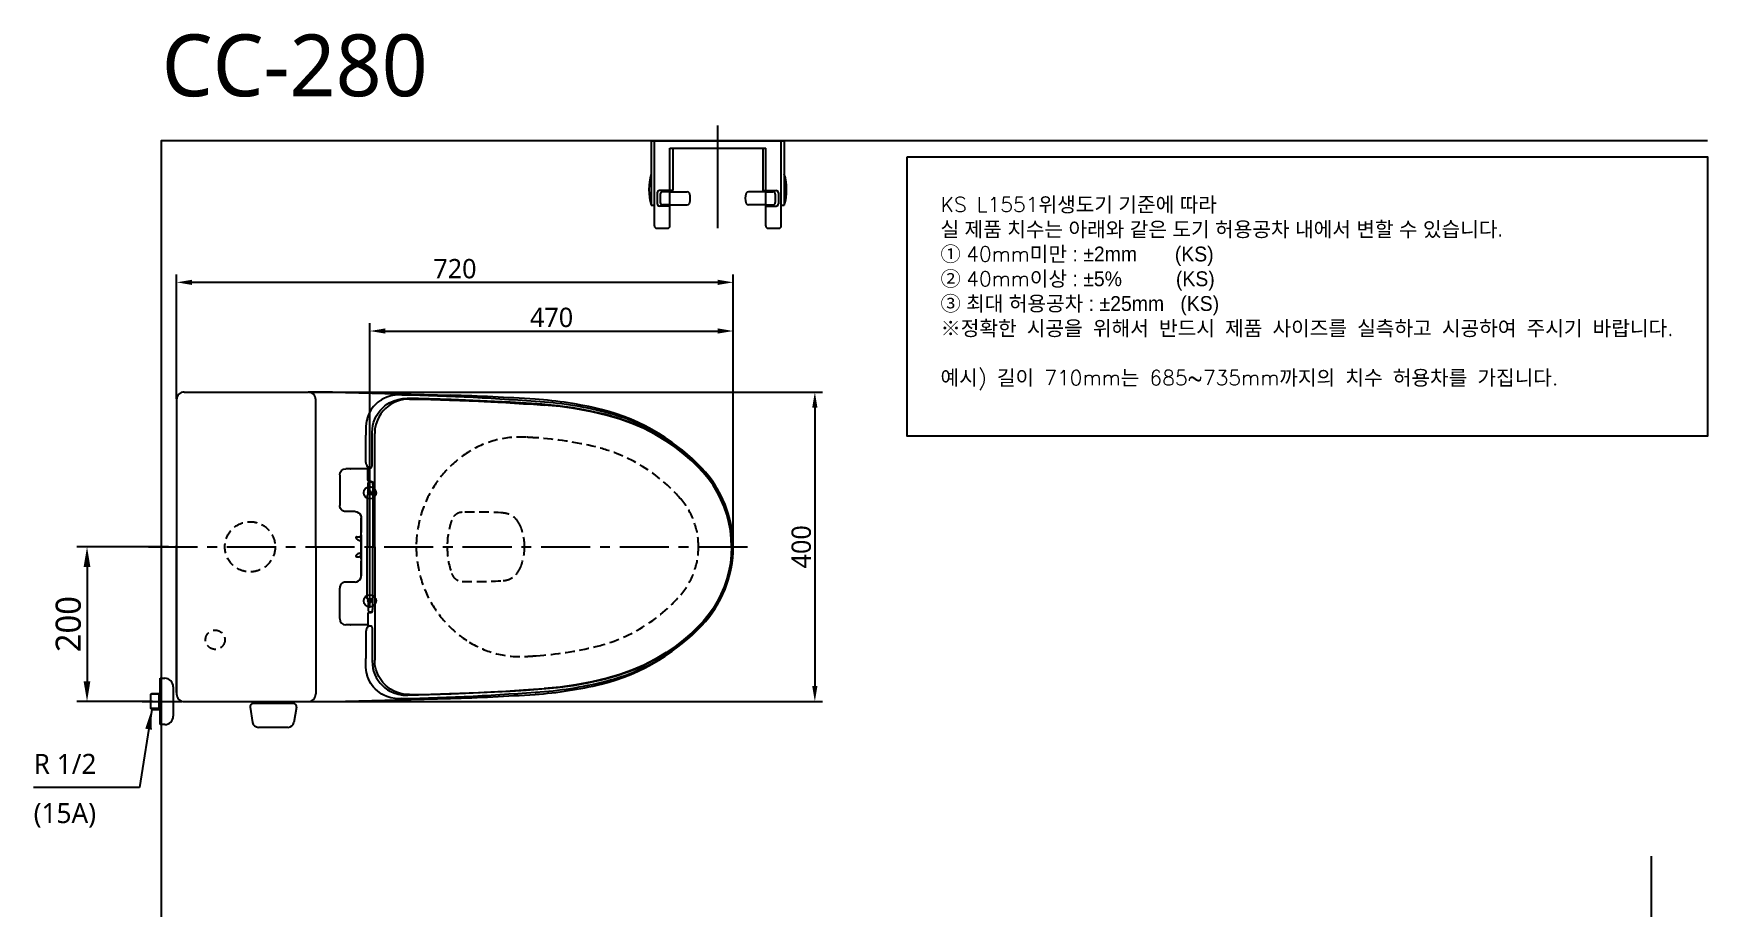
# Model space of a CAD drawing. Header units: millimetres. Extents: x -410 to 1759, y 157 to 2418.
# Drawn here: x -406 to 1759, y 1287 to 2418 of the extents above; entities that cross this region are included whole.
import ezdxf
from ezdxf.lldxf.tags import DXFTag

# ---------------------------------------------------------------- set-up
doc = ezdxf.new("R2010")
doc.units = ezdxf.units.MM
doc.linetypes.add('CENTER', pattern=[50.8, 31.75, -6.35, 6.35, -6.35])
doc.linetypes.add('HIDDEN', pattern=[0.375, 0.25, -0.125])
for name, color, linetype in [('1', 1, 'Continuous'), ('2', 2, 'Continuous'), ('3', 3, 'Continuous'), ('4', 4, 'Continuous'), ('6', 6, 'Continuous'), ('CENTER', 2, 'CENTER'), ('FAUCET', 4, 'Continuous')]:
    doc.layers.add(name, color=color, linetype=linetype)
doc.styles.add('GHS', font='romans', dxfattribs={"bigfont": 'ghs'})
doc.styles.add('ROMANS', font='romans', dxfattribs={"height": 10.144927})
doc.styles.get("Standard").update_dxf_attribs({"font": 'NanumGothic.ttf'})
tags = doc.linetypes.add('DASHED', pattern=[0.75, 0.5, -0.25]).pattern_tags.tags
tags[6:7] = [DXFTag(74, 4), DXFTag(75, 0), DXFTag(340, '0'), DXFTag(46, 1.0), DXFTag(50, 0.0), DXFTag(44, 0.0), DXFTag(45, 0.0)]
tags[4:5] = [DXFTag(74, 4), DXFTag(75, 0), DXFTag(340, '0'), DXFTag(46, 1.0), DXFTag(50, 0.0), DXFTag(44, 0.0), DXFTag(45, 0.0)]
doc.dimstyles.new('ISO-25', dxfattribs={"dimtxt": 20, "dimasz": 20, "dimexe": 3, "dimexo": 1, "dimgap": 5, "dimtad": 1, "dimtoh": 1, "dimdec": 0, "dimtxsty": 'Standard', "dimcen": 0, "dimclrd": 3, "dimclre": 3, "dimclrt": 2, "dimadec": 0, "dimazin": 0, "dimtfac": 1, "dimtdec": 0, "dimtmove": 0, "dimatfit": 3, "dimfxl": 0, "dimarcsym": 0})

# ---------------------------------------------------------------- blocks, each defined once
blk = doc.blocks.new('*D32')
at = {"color": 3, "lineweight": -2}
for p, q in [((-231.1, 1753.8), (-349.4, 1753.8)), ((-336.4, 1727.8), (-336.4, 1579.8)), ((-251.6, 1553.8), (-349.4, 1553.8))]:
    blk.add_line(p, q, dxfattribs=at)
at = {"color": 3}
for points in [[(-340.8, 1727.8), (-332.1, 1727.8), (-336.4, 1753.8)], [(-340.8, 1579.8), (-332.1, 1579.8), (-336.4, 1553.8)]]:
    blk.add_solid(points, dxfattribs=at)
at = {"layer": 'Defpoints', "color": 0}
for p in [(-229.8, 1753.8), (-336.4, 1553.8), (-250.3, 1553.8)]:
    blk.add_point(p, dxfattribs=at)
at = {"color": 2, "insert": (-360.5, 1653.8), "char_height": 32.5, "attachment_point": 5, "rotation": 90}
blk.add_mtext('200', dxfattribs=at)
blk = doc.blocks.new('*D48')
at = {"color": 3, "lineweight": -2}
for p, q in [((29.4, 1676.8), (29.4, 2042.9)), ((499.4, 1754.8), (499.4, 2042.9)), ((49.4, 2032.9), (479.4, 2032.9))]:
    blk.add_line(p, q, dxfattribs=at)
at = {"color": 3}
for points in [[(49.4, 2036.3), (49.4, 2029.6), (29.4, 2032.9)], [(479.4, 2036.3), (479.4, 2029.6), (499.4, 2032.9)]]:
    blk.add_solid(points, dxfattribs=at)
at = {"layer": 'Defpoints', "color": 0}
for p in [(499.4, 2032.9), (499.4, 1753.8), (29.4, 1675.8)]:
    blk.add_point(p, dxfattribs=at)
at = {"color": 2, "insert": (264.4, 2050.4), "char_height": 25, "attachment_point": 5}
blk.add_mtext('470', dxfattribs=at)
blk = doc.blocks.new('*D43')
at = {"layer": '3', "color": 3, "lineweight": -2}
for p, q in [((-220.6, 1945), (-220.6, 2105.9)), ((499.4, 1754.8), (499.4, 2105.9)), ((-200.6, 2095.9), (479.4, 2095.9))]:
    blk.add_line(p, q, dxfattribs=at)
at = {"layer": '3', "color": 3}
for points in [[(-200.6, 2099.2), (-200.6, 2092.5), (-220.6, 2095.9)], [(479.4, 2099.2), (479.4, 2092.5), (499.4, 2095.9)]]:
    blk.add_solid(points, dxfattribs=at)
at = {"layer": 'Defpoints', "color": 0}
for p in [(499.4, 2095.9), (-220.6, 1944), (499.4, 1753.8)]:
    blk.add_point(p, dxfattribs=at)
at = {"layer": '3', "color": 2, "insert": (139.4, 2113.4), "char_height": 25, "attachment_point": 5}
blk.add_mtext('720', dxfattribs=at)
blk = doc.blocks.new('*D45')
at = {"color": 3, "lineweight": -2}
for p, q in [((-49.6, 1954), (614.9, 1954)), ((604.9, 1934), (604.9, 1573.6)), ((-49.6, 1553.6), (614.9, 1553.6))]:
    blk.add_line(p, q, dxfattribs=at)
at = {"color": 3}
for points in [[(601.5, 1934), (608.2, 1934), (604.9, 1954)], [(601.5, 1573.6), (608.2, 1573.6), (604.9, 1553.6)]]:
    blk.add_solid(points, dxfattribs=at)
at = {"layer": 'Defpoints', "color": 0}
for p in [(-50.6, 1954), (-50.6, 1553.6), (604.9, 1553.6)]:
    blk.add_point(p, dxfattribs=at)
at = {"color": 2, "insert": (587.4, 1753.8), "char_height": 25, "attachment_point": 5, "rotation": 90}
blk.add_mtext('400', dxfattribs=at)
blk = doc.blocks.new('A$C4EA44BA1')
at = {"color": 2, "ltscale": 50}
for p, q in [((80.2, 392.7), (80.2, 392.7)), ((33.5, 308.9), (33.5, 341)), ((0, 289.2), (0, 249.9)), ((0, 289.2), (0, 289.2)), ((13.6, 297.4), (8, 297.4)), ((14.4, 297.4), (13.8, 297.3)), ((36.5, 297.4), (14.4, 297.4)), ((36.4, 282.8), (36.4, 296.9)), ((36.9, 298.2), (40.1, 298.4)), ((36.9, 281.5), (41.2, 281.3)), ((38.5, 299), (38.1, 299)), ((38.6, 299), (38.2, 299)), ((35.3, 262.1), (35.3, 196.4)), ((36.5, 265.4), (36.5, 278.6)), ((41.4, 263.7), (38.4, 263.9)), ((42.6, 276.3), (42.6, 196.4)), ((0, 249.9), (0, 249.9)), ((0, 249.9), (0, 249.9)), ((19.7, 241.9), (8, 241.9)), ((19.7, 241.9), (19.7, 241.9)), ((27.7, 234.1), (27.7, 234.1)), ((27.7, 234.1), (27.7, 215)), ((27.7, 212.5), (27.7, 233.9)), ((21, 208.8), (21, 208.7)), ((21, 207.7), (21, 208.7)), ((21.5, 209.3), (25.7, 209.3)), ((27, 207.7), (27, 208.8)), ((27.2, 204.3), (27.2, 204.3)), ((27.7, 207.4), (27.7, 212.5)), ((27.7, 207.4), (27.7, 212.5)), ((27.7, 212), (27.7, 211.9)), ((27.7, 211.9), (27.7, 203.6)), ((27.7, 207.1), (27.7, 211.9)), ((27.7, 206.7), (27.7, 206.4)), ((27.7, 206.4), (27.7, 206.7)), ((27.7, 201.4), (27.7, 206.2)), ((27.7, 203.6), (27.7, 204.3)), ((27.7, 203.4), (27.7, 203.6)), ((27.7, 203.6), (27.7, 203.4)), ((27.7, 202.9), (27.7, 196.4)), ((27.7, 189.9), (27.7, 196.4)), ((35.3, 130.6), (35.3, 196.4)), ((42.6, 116.5), (42.6, 196.4)), ((507.3, 196.4), (506.6, 196.4)), ((21, 185), (21, 184.1)), ((21, 184), (21, 184.1)), ((21.5, 183.5), (25.7, 183.5)), ((27, 185.1), (27, 184)), ((27.2, 188.5), (27.2, 188.5)), ((27.7, 191.4), (27.7, 186.6)), ((27.7, 189.4), (27.7, 189.2)), ((27.7, 189.2), (27.7, 189.4)), ((27.7, 180.9), (27.7, 189.2)), ((27.7, 189.2), (27.7, 188.5)), ((27.7, 186.1), (27.7, 186.4)), ((27.7, 186.4), (27.7, 186.1)), ((27.7, 185.7), (27.7, 180.9)), ((27.7, 185.4), (27.7, 180.3)), ((27.7, 185.4), (27.7, 180.3)), ((27.7, 180.8), (27.7, 180.9)), ((27.7, 180.3), (27.7, 158.9)), ((27.7, 158.7), (27.7, 177.8)), ((27.7, 158.7), (27.7, 158.7)), ((0, 103.6), (0, 142.9)), ((0, 142.9), (0, 142.9)), ((0, 142.9), (0, 142.9)), ((19.7, 150.9), (8, 150.9)), ((19.7, 150.9), (19.7, 150.9)), ((36.4, 110), (36.4, 95.9)), ((36.5, 127.4), (36.5, 114.2)), ((36.9, 111.3), (41.2, 111.5)), ((41.4, 129.1), (38.4, 128.9)), ((0, 103.6), (0, 103.6)), ((13.6, 95.4), (8, 95.4)), ((14.4, 95.4), (13.8, 95.5)), ((36.5, 95.4), (14.4, 95.4)), ((36.9, 94.6), (40.1, 94.4)), ((38.5, 93.8), (38.1, 93.8)), ((38.6, 93.8), (38.2, 93.8)), ((33.5, 83.8), (33.5, 51.8)), ((80.2, 0.1), (80.2, 0.1))]:
    blk.add_line(p, q, dxfattribs=at)
for points in [[(76.5, 392.8), (71.4, 392.6), (66.1, 391.7), (60.8, 390.1), (56.8, 388.3), (54.4, 387)], [(80.2, 392.7), (76.5, 392.8)], [(76.5, 392.8), (76.5, 392.8), (76.5, 392.8)], [(54.4, 387), (52.9, 386), (49.1, 383.3), (45.6, 380), (43.7, 377.9), (42, 375.6), (40.3, 373.2), (38.1, 369.3), (36.3, 364.9), (36, 364.3), (35.8, 363.5), (35.5, 362.6), (35.2, 361.6), (34.9, 360.4), (34.6, 359), (34, 355.8), (33.6, 352), (33.5, 347.6)], [(41.8, 344.3), (42.1, 348.8), (42.7, 353.2), (43.8, 357.4), (45.3, 361.5), (47.2, 365.4), (49.5, 369.1), (52.2, 372.6), (55.2, 375.8), (58.4, 378.7), (61.9, 381.2), (65, 383)], [(90.3, 387.5), (84.4, 387.2), (78.7, 386.1), (73.2, 384.4), (69.3, 382.6), (65.5, 380.5), (62.1, 378), (58.9, 375.2), (55.7, 371.8), (52.9, 368.2), (50.5, 364.3), (48.6, 360.2), (46.7, 354.6), (45.5, 348.9), (45.2, 343.1)], [(53.1, 386.2), (53.9, 386.7), (54.3, 386.9)], [(62.5, 381.6), (64.9, 383), (65, 383.1)], [(65, 383), (65.8, 383.5), (70, 385.3), (75.4, 387.1), (81.4, 388.2), (87.6, 388.5)], [(507.4, 196.4), (507, 207.1), (505.8, 217.8), (503.8, 228.3), (501.1, 238.6), (497.6, 248.8), (493.4, 258.6), (487.4, 270), (480.4, 280.8), (472.5, 290.9), (463.7, 300.3), (454.4, 309.1), (442.2, 319.5), (429.4, 329.1), (416, 337.9), (402, 345.7), (387.6, 352.7), (372.7, 358.7), (357.5, 363.8), (342.1, 368), (322.1, 372.5), (302, 376.2), (281.7, 378.9), (261.3, 380.7), (240.9, 382.1), (220.5, 383.4), (200.1, 384.5), (143.9, 387), (87.6, 388.5)], [(90.3, 387.5), (104.5, 387.2), (117.9, 386.9), (130.3, 386.6), (141.9, 386.2), (148.8, 386), (155.2, 385.8), (161.4, 385.5), (167.2, 385.3), (172.6, 385.1), (179.2, 384.8), (186.7, 384.4), (195.2, 384), (204.6, 383.5), (214.9, 382.9), (225.9, 382.3), (237.8, 381.5), (250.6, 380.7), (264.3, 379.7)], [(506.6, 196.4), (506.2, 206.9), (505.1, 217.4), (503.2, 227.8), (500.5, 238), (497.1, 248), (493, 257.7), (488.2, 267.1), (482.7, 276.1), (476.6, 284.6), (469.9, 292.7), (462.6, 300.3), (455.1, 307.6), (444.6, 316.7), (433.6, 325.2), (422.1, 333.1), (407.8, 341.7), (393, 349.4), (377.7, 356), (362, 361.6), (346, 366.2), (325.8, 371), (305.4, 374.8), (284.9, 377.8), (264.3, 379.7)], [(33.5, 347.6), (33.6, 341)], [(33.5, 341), (33.5, 341), (33.6, 341)], [(41.8, 303.3), (41.8, 307.9), (41.8, 313.5), (41.8, 320), (41.8, 327.3), (41.8, 335.5), (41.8, 344.3)], [(41.8, 344.3), (41.8, 344.3), (41.8, 344.3)], [(45.3, 274.7), (45.3, 308.9), (45.2, 343.1)], [(38.1, 299), (37.4, 299.1), (36.7, 299.4), (36, 300), (35.3, 301), (34.7, 302.3), (34.1, 304.1), (33.7, 306.3), (33.6, 307.6), (33.5, 309.1)], [(33.5, 309), (33.5, 309), (33.5, 309)], [(33.5, 309), (33.6, 309)], [(40.1, 298.4), (40.5, 298.4), (40.9, 298.8), (41.2, 299.3), (41.5, 300), (41.7, 301.7), (41.8, 303.4)], [(38.6, 299), (38.5, 299)], [(37.3, 264.1), (36.5, 264), (35.9, 263.6), (35.4, 262.9), (35.3, 262.1)], [(36.5, 278.5), (36.5, 278.5), (36.7, 279.2), (37, 279.7), (37.4, 280.1), (37.7, 280.3), (37.9, 280.4), (38.1, 280.4), (38.3, 280.5), (38.5, 280.5), (38.9, 280.5), (39.5, 280.5), (39.9, 280.6)], [(38.4, 263.9), (38.1, 263.9), (37.9, 264), (37.7, 264), (37.5, 264.1), (37.2, 264.2), (36.9, 264.5), (36.6, 264.9), (36.5, 265.4), (36.5, 265.5)], [(42.6, 263.7), (42.5, 263.7), (41.9, 263.7), (41.5, 263.7)], [(21, 207.7), (21, 207.4)], [(25.7, 204.5), (25.8, 204.5), (26.3, 204.4), (26.7, 204.3), (27, 204.3), (27.2, 204.2), (27.2, 204.3)], [(26.5, 209.3), (26.7, 209.3), (26.9, 209.2), (27, 209), (27, 208.9), (27, 208.8), (27, 208.8)], [(27, 207.7), (27, 207.6), (27.1, 207.5), (27.1, 207.4), (27.2, 207.3), (27.2, 207.3)], [(27.2, 207.2), (27.3, 207.2), (27.3, 207.2), (27.4, 207.2)], [(27.2, 204.3), (27.3, 204.3), (27.3, 204.3), (27.4, 204.3), (27.6, 204.3), (27.7, 204.3)], [(27.7, 207.1), (27.6, 207.1), (27.4, 207.1), (27.4, 207.2)], [(27.7, 203.7), (27.7, 203.7), (27.7, 203.6), (27.7, 203.6)], [(27.7, 196.4), (27.7, 198.4), (27.7, 201.4)], [(27.7, 196.4), (27.7, 194.4), (27.7, 191.4)], [(507.4, 196.4), (507, 185.7), (505.8, 175), (503.8, 164.5), (501.1, 154.1), (497.6, 144), (493.4, 134.2), (487.4, 122.8), (480.4, 112), (472.5, 101.9), (463.7, 92.5), (454.4, 83.6), (442.2, 73.3), (429.4, 63.7), (416, 54.9), (402, 47.1), (387.6, 40.1), (372.7, 34.1), (357.5, 29), (342.1, 24.8), (322.1, 20.3), (302, 16.6), (281.7, 13.9), (261.3, 12.1), (240.9, 10.7), (220.5, 9.4), (200.1, 8.3), (143.9, 5.8), (87.6, 4.3)], [(506.6, 196.4), (506.2, 185.9), (505.1, 175.4), (503.2, 165), (500.5, 154.8), (497.1, 144.8), (493, 135.1), (488.2, 125.7), (482.7, 116.7), (476.6, 108.2), (469.9, 100), (462.6, 92.4), (455.1, 85.2), (444.6, 76.1), (433.6, 67.6), (422.1, 59.7), (407.8, 51.1), (393, 43.4), (377.7, 36.8), (362, 31.2), (346, 26.6), (325.8, 21.8), (305.4, 17.9), (284.9, 15), (264.3, 13.1)], [(508.8, 196.4), (508.2, 196.4), (507.5, 196.4), (507.4, 196.4)], [(21, 185), (21, 185.4)], [(25.7, 188.3), (25.8, 188.3), (26.3, 188.4), (26.7, 188.5), (27, 188.5), (27.2, 188.5), (27.2, 188.5)], [(26.5, 183.5), (26.7, 183.5), (26.9, 183.6), (27, 183.8), (27, 183.9), (27, 183.9), (27, 184)], [(27, 185.1), (27, 185.2), (27.1, 185.3), (27.1, 185.4), (27.2, 185.5), (27.2, 185.5)], [(27.2, 188.5), (27.3, 188.5), (27.3, 188.5), (27.4, 188.5), (27.6, 188.5), (27.7, 188.5)], [(27.2, 185.6), (27.3, 185.6), (27.3, 185.6), (27.4, 185.6)], [(27.7, 185.7), (27.6, 185.7), (27.4, 185.7), (27.4, 185.6)], [(27.7, 189.1), (27.7, 189.1), (27.7, 189.2), (27.7, 189.2)], [(37.3, 128.6), (36.5, 128.8), (35.9, 129.2), (35.4, 129.9), (35.3, 130.6)], [(38.4, 128.9), (38.1, 128.9), (37.9, 128.8), (37.7, 128.8), (37.5, 128.7), (37.2, 128.6), (36.9, 128.3), (36.6, 127.9), (36.5, 127.3), (36.5, 127.3)], [(36.5, 114.3), (36.5, 114.3), (36.7, 113.5), (37, 113.1), (37.4, 112.7), (37.7, 112.5), (37.9, 112.4), (38.1, 112.4), (38.3, 112.3), (38.5, 112.3), (38.9, 112.3), (39.5, 112.3), (39.9, 112.2)], [(42.6, 129.1), (42.5, 129.1), (41.9, 129.1), (41.5, 129.1)], [(45.3, 118.1), (45.3, 83.9), (45.2, 49.7)], [(38.1, 93.8), (37.4, 93.7), (36.7, 93.4), (36, 92.8), (35.3, 91.8), (34.7, 90.5), (34.1, 88.7), (33.7, 86.5), (33.6, 85.2), (33.5, 83.7)], [(38.6, 93.8), (38.5, 93.8)], [(40.1, 94.4), (40.5, 94.4), (40.9, 94), (41.2, 93.5), (41.5, 92.8), (41.7, 91.1), (41.8, 89.4)], [(41.8, 89.5), (41.8, 84.9), (41.8, 79.3), (41.8, 72.8), (41.8, 65.5), (41.8, 57.3), (41.8, 48.5)], [(33.5, 83.8), (33.5, 83.8), (33.5, 83.8)], [(33.5, 83.8), (33.6, 83.8)], [(33.5, 45.2), (33.6, 51.8)], [(33.5, 51.8), (33.5, 51.8), (33.6, 51.8)], [(54.4, 5.8), (52.9, 6.8), (49.1, 9.5), (45.6, 12.8), (43.7, 14.9), (42, 17.2), (40.3, 19.6), (38.1, 23.5), (36.3, 27.8), (36, 28.5), (35.8, 29.2), (35.5, 30.2), (35.2, 31.2), (34.9, 32.4), (34.6, 33.8), (34, 37), (33.6, 40.8), (33.5, 45.2)], [(41.8, 48.4), (42.1, 44), (42.7, 39.6), (43.8, 35.4), (45.3, 31.3), (47.2, 27.4), (49.5, 23.7), (52.2, 20.2), (55.2, 17), (58.4, 14.1), (61.9, 11.6), (65, 9.8)], [(41.8, 48.4), (41.8, 48.4), (41.8, 48.4)], [(90.3, 5.3), (84.4, 5.6), (78.7, 6.7), (73.2, 8.4), (69.3, 10.2), (65.5, 12.3), (62.1, 14.8), (58.9, 17.6), (55.7, 21), (52.9, 24.6), (50.5, 28.5), (48.6, 32.5), (46.7, 38.2), (45.5, 43.9), (45.2, 49.7)], [(53.1, 6.6), (53.9, 6.1), (54.3, 5.8)], [(76.5, 0), (71.4, 0.2), (66.1, 1.1), (60.8, 2.7), (56.8, 4.5), (54.4, 5.8)], [(62.5, 11.2), (64.9, 9.8), (65, 9.7)], [(65, 9.8), (65.8, 9.3), (70, 7.5), (75.4, 5.7), (81.4, 4.6), (87.6, 4.3)], [(80.2, 0.1), (76.5, 0)], [(76.5, 0), (76.5, 0), (76.5, 0)], [(90.3, 5.3), (104.5, 5.6), (117.9, 5.9), (130.3, 6.2), (141.9, 6.6), (148.8, 6.8), (155.2, 7), (161.4, 7.3), (167.2, 7.5), (172.6, 7.7), (179.2, 8), (186.7, 8.4), (195.2, 8.8), (204.6, 9.3), (214.9, 9.8), (225.9, 10.5), (237.8, 11.3), (250.6, 12.1), (264.3, 13.1)]]:
    blk.add_lwpolyline(points, dxfattribs=at)
for centre in [(38.8, 266.4), (38.8, 126.4)]:
    blk.add_circle(centre, 2.37, dxfattribs=at)
for centre, radius, start, end in [((8.2, -2874.1), 3267.6, 85.4987, 88.7365), ((8.2, -2874.1), 3267.6, 85.4987, 88.7365), ((228.8, -71), 455.9, 74.0873, 85.4987), ((228.8, -71), 455.9, 74.0873, 85.4987), ((284.2, 123.2), 253.9, 43.6123, 74.0873), ((284.2, 123.2), 253.9, 43.6123, 74.0873), ((361, 196.4), 147.8, 0, 43.6123), ((28.5, 214.9), 10.8, 227.0817, 254.799), ((361, 196.4), 147.8, 316.3877, 0), ((28.5, 177.9), 10.8, 105.201, 132.9183), ((284.2, 269.6), 253.9, 285.9127, 316.3877), ((284.2, 269.6), 253.9, 285.9127, 316.3877), ((228.8, 463.8), 455.9, 274.5013, 285.9127), ((228.8, 463.8), 455.9, 274.5013, 285.9127), ((8.2, 3266.9), 3267.6, 271.2635, 274.5013), ((8.2, 3266.9), 3267.6, 271.2635, 274.5013)]:
    blk.add_arc(centre, radius, start, end, dxfattribs=at)
at = {"color": 2, "ltscale": 50, "extrusion": (0, 0, -1)}
for centre, major_axis, ratio, start_param, end_param in [((8, 289.4), (4.21, -6.81), 0.99966, 2.124488, 3.694989), ((13.6, 296.9), (0, -0.5), 0.999695, 3.141593, 3.704966), ((47.9, 280.5), (-9, 0), 0.017453, 0.50647, 0.824227), ((41.2, 276.3), (0, -5), 0.284012, 3.158327, 4.711911), ((50.4, 280.4), (-12.7, 0), 0.017453, 0.824211, 0.844948), ((8, 249.9), (0, -8), 0.999848, 1.537628, 1.570811), ((8, 249.9), (0, -8), 0.999848, 0.877805, 1.537628), ((8, 249.9), (0, -8), 0.999848, 0.000015, 0.877805), ((19.7, 233.9), (5.66, 5.66), 0.999695, 5.497925, 6.697438), ((19.7, 233.9), (-7.66, -2.32), 0.999451, 2.752531, 3.435587), ((19.7, 233.9), (5.66, 5.66), 0.999695, 0.414252, 0.785253), ((27.7, 207.4), (0, -0.8), 0.017455, 0.523599, 1.570796), ((21.5, 185.4), (0, -0.5), 0.998838, 1.569846, 2.39245), ((21.5, 184), (0, -0.5), 0.999848, 0, 1.570796), ((25.7, 183.5), (-1.5, 0), 0.017455, 4.13565, 4.712389), ((27.3, 185.2), (0.088, 0.575), 0.246445, 5.145086, 5.272141), ((27.7, 185.4), (0, -0.8), 0.017455, 1.570796, 2.617994)]:
    blk.add_ellipse(centre, major_axis=major_axis, ratio=ratio, start_param=start_param, end_param=end_param, dxfattribs=at)
at = {"color": 2, "ltscale": 50}
for centre, major_axis, ratio, start_param, end_param in [((21.5, 208.8), (0, 0.5), 0.999848, 0, 1.570796), ((21.5, 207.4), (0, 0.5), 0.998838, 1.569846, 2.39245), ((25.7, 209.3), (-1.5, 0), 0.017455, 4.13565, 4.712389), ((27.3, 207.5), (0.088, -0.575), 0.246445, 5.145086, 5.272141), ((27.7, 207.4), (0, 0.8), 0.017455, 1.570796, 2.617994), ((27.7, 185.4), (0, 0.8), 0.017455, 0.523599, 1.570796), ((19.7, 158.9), (5.66, -5.66), 0.999695, 5.497925, 6.697438), ((19.7, 158.9), (-7.66, 2.32), 0.999451, 2.752531, 3.435587), ((19.7, 158.9), (5.66, -5.66), 0.999695, 0.414252, 0.785253), ((8, 142.9), (0, 8), 0.999848, 0.877805, 1.537628), ((8, 142.9), (0, 8), 0.999848, 1.537628, 1.570811), ((8, 142.9), (0, 8), 0.999848, 0.000015, 0.877805), ((47.9, 112.3), (-9, 0), 0.017453, 0.50647, 0.824227), ((41.2, 116.5), (0, 5), 0.284012, 3.158327, 4.711911), ((50.4, 112.4), (-12.7, 0), 0.017453, 0.824211, 0.844948), ((8, 103.4), (4.21, 6.81), 0.99966, 2.124488, 3.694989), ((13.6, 95.9), (0, 0.5), 0.999695, 3.141593, 3.704966)]:
    blk.add_ellipse(centre, major_axis=major_axis, ratio=ratio, start_param=start_param, end_param=end_param, dxfattribs=at)
for points in [[(36.4, 296.9), (36.4, 297), (36.4, 297.3), (36.6, 297.7), (36.8, 298), (36.9, 298.2)], [(36.9, 281.5), (36.8, 281.7), (36.6, 282), (36.4, 282.4), (36.4, 282.7), (36.4, 282.8)], [(36.9, 111.3), (36.8, 111.1), (36.6, 110.8), (36.4, 110.4), (36.4, 110.1), (36.4, 110)], [(36.4, 95.9), (36.4, 95.8), (36.4, 95.5), (36.6, 95.1), (36.8, 94.8), (36.9, 94.6)]]:
    blk.add_open_spline(points, degree=3, dxfattribs=at)
for points, knots in [([(41, 299), (40.8, 299), (39.9, 299), (39.1, 299), (38.6, 299)], [0.742861, 0.742861, 0.742861, 0.742861, 0.8, 1, 1, 1, 1]), ([(45.4, 196.4), (45.4, 205.1), (45.4, 222.5), (45.4, 248.6), (45.4, 266), (45.3, 274.7)], [0.0000005, 0.0000005, 0.0000005, 0.0000005, 0.3333333, 0.6666667, 0.9999995, 0.9999995, 0.9999995, 0.9999995]), ([(45.4, 196.4), (45.4, 187.7), (45.4, 170.3), (45.4, 144.2), (45.4, 126.8), (45.3, 118.1)], [0.0000005, 0.0000005, 0.0000005, 0.0000005, 0.3333333, 0.6666667, 0.9999995, 0.9999995, 0.9999995, 0.9999995]), ([(41, 93.8), (40.8, 93.8), (39.9, 93.8), (39.1, 93.8), (38.6, 93.8)], [0.742861, 0.742861, 0.742861, 0.742861, 0.8, 1, 1, 1, 1])]:
    blk.add_open_spline(points, degree=3, knots=knots, dxfattribs=at)

msp = doc.modelspace()

# ---------------------------------------------------------------- linework, layer by layer
at = {"layer": '1', "color": 6}
msp.add_line((479.4, 2165.9), (479.4, 2298.6), dxfattribs=at)
at = {"layer": '1'}
msp.add_line((-265.3, 1553.8), (-214, 1553.8), dxfattribs=at)
at = {"layer": '3', "color": 7}
for p, q in [((-210.6, 1954), (-50.6, 1954)), ((-19.1, 1953.7), (133.8, 1949.9)), ((-220.6, 1944), (-220.6, 1563.6)), ((-40.6, 1753.8), (-40.6, 1944)), ((-220.6, 1565.3), (-220.6, 1755.5)), ((-40.6, 1753.8), (-40.6, 1563.6)), ((-210.6, 1553.6), (-50.6, 1553.6)), ((-19.1, 1553.9), (133.8, 1557.7))]:
    msp.add_line(p, q, dxfattribs=at)
at = {"layer": '3', "linetype": 'DASHED'}
msp.add_lwpolyline([(724.3, 2258.2), (1759.4, 2258.2), (1759.4, 1896.8), (724.3, 1896.8)], close=True, dxfattribs=at)
at = {"layer": '3', "color": 7}
for centre in [(29.4, 1823.8), (29.4, 1683.8)]:
    msp.add_circle(centre, 8, dxfattribs=at)
at = {"layer": '3', "color": 7, "linetype": 'HIDDEN', "ltscale": 50}
for centre, radius in [((-125.6, 1753.8), 32.5), ((-170.6, 1633.6), 12.5)]:
    msp.add_circle(centre, radius, dxfattribs=at)
at = {"layer": '3', "color": 7}
for centre, radius, start, end in [((-210.6, 1944), 10, 90, 180), ((-50.6, 1944), 10, 0, 90), ((-43.8, 954), 1000, 88.5829, 90.3562), ((42.5, -1053.7), 3005, 86.1734, 88.2581), ((209.3, 1440.8), 505, 76.3435, 86.1734), ((267.2, 1678.8), 260, 40.7057, 76.3435), ((354.4, 1753.8), 145, 0, 40.7057), ((354.4, 1753.8), 145, 319.2943, 0), ((267.2, 1828.8), 260, 283.6565, 319.2943), ((-210.6, 1563.6), 10, 180, 270), ((-50.6, 1563.6), 10, 270, 0), ((42.5, 4561.3), 3005, 271.7419, 273.8266), ((209.3, 2066.9), 505, 273.8266, 283.6565), ((-43.8, 2553.6), 1000, 269.6438, 271.4171)]:
    msp.add_arc(centre, radius, start, end, dxfattribs=at)
at = {"layer": '3', "color": 7, "linetype": 'HIDDEN', "ltscale": 50}
for centre, radius, start, end in [((223.8, 1770.8), 125, 86.4277, 121.7817), ((47.5, -1053.7), 2955, 86.1734, 86.4277), ((214.3, 1440.8), 455, 76.3435, 86.1734), ((234.4, 1753.8), 145, 121.7817, 180), ((272.2, 1678.8), 210, 40.7057, 76.3435), ((149.4, 1783.5), 15, 92.0462, 160.7375), ((166.7, 1298.8), 500, 85.9531, 92.0462), ((200.2, 1772.6), 25, 24.7163, 85.9531), ((359.4, 1753.8), 95, 0, 40.7057), ((234.4, 1753.8), 105, 160.7375, 180), ((159.4, 1753.8), 70, 0, 24.7163), ((234.4, 1753.8), 145, 180, 238.2183), ((234.4, 1753.8), 105, 180, 199.2625), ((159.4, 1753.8), 70, 335.2837, 0), ((359.4, 1753.8), 95, 319.2943, 0), ((149.4, 1724.1), 15, 199.2625, 267.9538), ((200.2, 1735), 25, 274.0469, 335.2837), ((166.7, 2208.8), 500, 267.9538, 274.0469), ((272.2, 1828.8), 210, 283.6565, 319.2943), ((223.8, 1736.8), 125, 238.2183, 273.5723), ((214.3, 2066.9), 455, 273.8266, 283.6565), ((47.5, 4561.3), 2955, 273.5723, 273.8266)]:
    msp.add_arc(centre, radius, start, end, dxfattribs=at)
at = {"layer": '4', "color": 6}
for p, q in [((393.4, 2278.9), (565.4, 2278.9)), ((393.4, 2278.9), (393.4, 2195.9)), ((397.4, 2168.9), (397.4, 2278.9)), ((561.4, 2168.9), (561.4, 2278.9)), ((565.4, 2278.9), (565.4, 2195.9)), ((417.4, 2269.6), (541.4, 2269.6)), ((417.4, 2168.9), (417.4, 2269.6)), ((421.1, 2269.6), (421.1, 2214.6)), ((537.6, 2269.6), (537.6, 2214.6)), ((541.4, 2168.9), (541.4, 2269.6)), ((401, 2211.6), (401, 2197.6)), ((417.4, 2214.6), (404, 2214.6)), ((405, 2210.1), (405, 2199.1)), ((417.4, 2213.1), (408, 2213.1)), ((421.1, 2214.6), (417.4, 2214.6)), ((417.4, 2213.1), (439.8, 2213.1)), ((541.4, 2213.1), (518.9, 2213.1)), ((537.6, 2214.6), (541.4, 2214.6)), ((541.4, 2214.6), (554.7, 2214.6)), ((541.4, 2213.1), (550.7, 2213.1)), ((553.7, 2210.1), (553.7, 2199.1)), ((557.7, 2211.6), (557.7, 2197.6)), ((393.4, 2195.9), (397.4, 2195.9)), ((417.4, 2194.6), (404, 2194.6)), ((417.4, 2196.1), (408, 2196.1)), ((417.4, 2196.1), (439.8, 2196.1)), ((541.4, 2196.1), (518.9, 2196.1)), ((541.4, 2196.1), (550.7, 2196.1)), ((541.4, 2194.6), (554.7, 2194.6)), ((561.4, 2195.9), (565.4, 2195.9)), ((400.4, 2165.9), (414.4, 2165.9)), ((544.4, 2165.9), (558.4, 2165.9))]:
    msp.add_line(p, q, dxfattribs=at)
at = {"layer": '4'}
for p, q in [((-241.8, 1523.8), (-241.8, 1583.8)), ((-241.8, 1583.8), (-235.8, 1583.8)), ((-253.8, 1563.1), (-252.8, 1564.1)), ((-253.8, 1544.6), (-253.8, 1563.1)), ((-243.3, 1563.1), (-253.8, 1563.1)), ((-252.8, 1564.1), (-241.8, 1564.1)), ((-243.3, 1543.6), (-243.3, 1564.1)), ((-243.3, 1563.1), (-242.3, 1564.1)), ((-241.8, 1563.5), (-241.8, 1544.2)), ((-224.8, 1572.8), (-224.8, 1534.8)), ((-243.3, 1544.6), (-253.8, 1544.6)), ((-252.8, 1543.6), (-253.8, 1544.6)), ((-252.8, 1543.6), (-241.8, 1543.6)), ((-242.3, 1543.6), (-243.3, 1544.6)), ((-235.8, 1523.8), (-241.8, 1523.8))]:
    msp.add_line(p, q, dxfattribs=at)
at = {"layer": '4', "color": 6}
for centre, radius, start, end in [((458.5, 2215.9), 68.2, 162.9409, 197.0591), ((500.2, 2215.9), 68.2, 342.9409, 17.0591), ((404, 2211.6), 3, 90, 180), ((408, 2210.1), 3, 90, 180), ((439.8, 2210.1), 3, 20.743, 90), ((425.3, 2204.6), 18.5, 339.257, 20.743), ((533.4, 2204.6), 18.5, 159.257, 200.743), ((518.9, 2210.1), 3, 90, 159.257), ((550.7, 2210.1), 3, 0, 90), ((554.7, 2211.6), 3, 0, 90), ((404, 2197.6), 3, 180, 270), ((408, 2199.1), 3, 180, 270), ((439.8, 2199.1), 3, 270, 339.257), ((518.9, 2199.1), 3, 200.743, 270), ((550.7, 2199.1), 3, 270, 0), ((554.7, 2197.6), 3, 270, 0), ((400.4, 2168.9), 3, 180, 270), ((414.4, 2168.9), 3, 270, 0), ((544.4, 2168.9), 3, 180, 270), ((558.4, 2168.9), 3, 270, 0)]:
    msp.add_arc(centre, radius, start, end, dxfattribs=at)
at = {"layer": '4'}
for centre, start, end in [((-235.8, 1572.8), 0, 90), ((-235.8, 1534.8), 270, 0)]:
    msp.add_arc(centre, 11, start, end, dxfattribs=at)
at = {"layer": '6', "color": 5}
msp.add_lwpolyline([(1759.4, 2278.9), (-240.6, 2278.9), (-240.6, 353.8), (1686.9, 353.8), (1686.9, 1353.8)], dxfattribs=at)
at = {"layer": 'CENTER', "color": 1, "linetype": 'CENTER', "ltscale": 2}
msp.add_line((-257.1, 1753.8), (527.2, 1753.8), dxfattribs=at)
at = {"layer": 'FAUCET', "color": 4}
for p, q in [((-125.6, 1546.6), (-122.3, 1526.7)), ((-69.4, 1551.1), (-121.8, 1551.1)), ((-121.2, 1553.6), (-121.2, 1551.1)), ((-70, 1553.6), (-70, 1551.1)), ((-65.6, 1546.6), (-68.9, 1526.7)), ((-76.5, 1520.3), (-114.7, 1520.3))]:
    msp.add_line(p, q, dxfattribs=at)
for centre, radius, start, end in [((-121.8, 1547.2), 3.84, 90, 189.4623), ((-69.4, 1547.2), 3.84, 350.5377, 90), ((-114.7, 1528), 7.69, 189.4623, 270), ((-76.5, 1528), 7.69, 270, 350.5377)]:
    msp.add_arc(centre, radius, start, end, dxfattribs=at)

# ---------------------------------------------------------------- block references
msp.add_blockref('A$C4EA44BA1', (-9.5, 1557.4))

# ---------------------------------------------------------------- texts
at = {"color": 7, "insert": (-239.8, 2416.5), "char_height": 80, "width": 456.6, "attachment_point": 1, "style": 'GHS'}
msp.add_mtext('{\\fNanumGothic|b0|i0|c0|p50;CC\\fNanumGothic|b0|i0|c129|p50;-\\fNanumGothic|b0|i0|c0|p50;280}', dxfattribs=at)
at = {"layer": '2'}
for s, p in [('R 1/2', (-405.4, 1460)), ('(15A)', (-405.4, 1396.5))]:
    msp.add_text(s, height=26, dxfattribs=at).set_placement(p)
at = {"layer": '2', "insert": (767.4, 2081.3), "char_height": 19.2, "attachment_point": 4, "style": 'ROMANS'}
msp.add_mtext('{\\Fromans|c129;KS L1551\\fGulim|b0|i0|c129|p50;위생도기 기준에 따라 \\P실 제품 치수는 아래와 같은 도기 허용공차 내에서 변할 수 있습니다. \\Fromans|c129;\\P\\fGulim|b0|i0|c129|p50;① \\Fromans|c129;40mm\\fGulim|b0|i0|c129|p50;미만 : ±2mm       (KS)\\Fromans|c129; \\P\\fGulim|b0|i0|c129|p50;② \\Fromans|c129;40mm\\fGulim|b0|i0|c129|p50;이상 : ±5%          (KS)\\Fromans|c129;\\P\\fGulim|b0|i0|c129|p50;③ 최대 허용공차 : ±25mm   (KS)}\\P※정확한 시공을 위해서 반드시 제품 사이즈를 실측하고 시공하여 주시기 바랍니다.\\P\\P예시) 길이 710mm는 685~735mm까지의 치수 허용차를 가집니다.', dxfattribs=at)

# ---------------------------------------------------------------- dimensions: what is measured, and where the dimension line sits
at = {"color": 7}
dim = msp.add_linear_dim(base=(499.4, 2032.9), p1=(29.4, 1675.8), p2=(499.4, 1753.8), dimstyle='ISO-25', override={"dimtxt": 25, "dimexe": 10, "dimarcsym": 1}, dxfattribs=at)
dim.commit()
dim.dimension.update_dxf_attribs({"geometry": '*D48', "text_midpoint": (264.4, 2050.4)})
dim = msp.add_linear_dim(base=(604.9, 1553.6), p1=(-50.6, 1954), p2=(-50.6, 1553.6), angle=90, text='400', dimstyle='ISO-25', override={"dimtxt": 25, "dimexe": 10, "dimarcsym": 1}, dxfattribs=at)
dim.commit()
dim.dimension.update_dxf_attribs({"geometry": '*D45', "text_midpoint": (587.4, 1753.8)})
dim = msp.add_linear_dim(base=(-336.4, 1553.8), p1=(-229.8, 1753.8), p2=(-250.3, 1553.8), angle=90, dimstyle='ISO-25', override={"dimscale": 1.3, "dimtxt": 25, "dimexe": 10, "dimarcsym": 1}, dxfattribs=at)
dim.commit()
dim.dimension.update_dxf_attribs({"geometry": '*D32', "text_midpoint": (-360.5, 1653.8)})
at = {"layer": '3', "color": 7}
dim = msp.add_linear_dim(base=(499.4, 2095.9), p1=(-220.6, 1944), p2=(499.4, 1753.8), dimstyle='ISO-25', override={"dimtxt": 25, "dimexe": 10, "dimarcsym": 1}, dxfattribs=at)
dim.commit()
dim.dimension.update_dxf_attribs({"geometry": '*D43', "text_midpoint": (139.4, 2113.4)})

# ---------------------------------------------------------------- leaders
msp.add_leader([(-252.8, 1543.6), (-268.5, 1442.7), (-405.7, 1442.7)], dimstyle='ISO-25', override={"dimscale": 1.3, "dimgap": 5, "dimtad": 0, "dimarcsym": 1})

doc.saveas('drawing.dxf')
